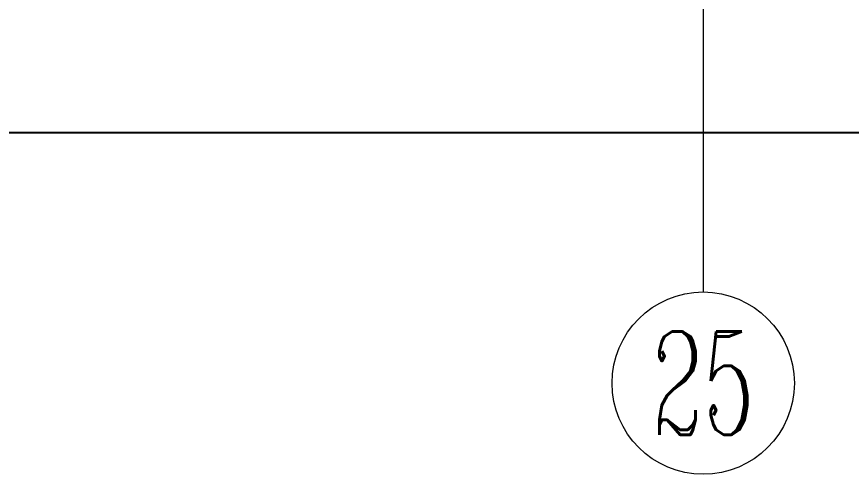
# Model space of a CAD drawing. Extents: x 3753737 to 4713801, y -857380 to 24339.
# Drawn here: x 4072200 to 4075863, y -772643 to -770635 of the extents above; entities that cross this region are included whole.
import ezdxf
from ezdxf.enums import TextEntityAlignment as Align

# ---------------------------------------------------------------- set-up
doc = ezdxf.new("R2010")
doc.units = 0
doc.header["$LTSCALE"] = 1000
doc.header["$MEASUREMENT"] = 0
doc.layers.get('0').update_dxf_attribs({"linetype": 'CONTINUOUS'})
doc.layers.get('Defpoints').update_dxf_attribs({"linetype": 'CONTINUOUS'})
doc.layers.add('!!电气', color=1, linetype='CONTINUOUS')
doc.layers.add('AXIS', color=114, linetype='CONTINUOUS', lineweight=20)
doc.layers.add('AXIS_TEXT', color=7, linetype='CONTINUOUS', lineweight=20)
doc.styles.add('_TCH_AXIS', font='COMPLEX', dxfattribs={"bigfont": 'GBCBIG'})
doc.styles.add('_TCH_DIM_T3', font='SIMPLEX.shx', dxfattribs={"width": 0.705882, "bigfont": 'GBCBIG.shx'})
doc.styles.add('COMPLEX', font='COMPLEX')
doc.dimstyles.new('_TCH_ARCH&&100', dxfattribs={"dimtxt": 297.5, "dimasz": 100, "dimexe": 250, "dimexo": 300, "dimgap": 100, "dimtad": 1, "dimdec": 0, "dimzin": 0, "dimdsep": 46, "dimtxsty": '_TCH_DIM_T3', "dimblk": 'ARCHTICK', "dimcen": 0.09, "dimclrt": 7, "dimazin": 2, "dimtfac": 1, "dimtdec": 0, "dimtix": 1, "dimtmove": 2, "dimatfit": 3, "dimfxl": 1, "dimtolj": 1, "dimtzin": 0, "dimarcsym": 0})

# ---------------------------------------------------------------- blocks, each defined once
blk = doc.blocks.new('_ArchTick')
at = {"color": 0, "linetype": 'ByBlock', "const_width": 0.15}
blk.add_lwpolyline([(-0.5, -0.5), (0.5, 0.5)], dxfattribs=at)
blk = doc.blocks.new('*D458')
at = {"layer": 'AXIS', "color": 0, "lineweight": -2, "transparency": 16777216}
for p, q in [((-100, -944.9), (-100, -2669.9)), ((50100, -944.9), (50100, -2669.9)), ((-100, -2419.9), (50100, -2419.9))]:
    blk.add_line(p, q, dxfattribs=at)
at = {"layer": 'Defpoints', "color": 0, "transparency": 16777216}
for p in [(-100, -644.9), (50100, -644.9), (50100, -2419.9)]:
    blk.add_point(p, dxfattribs=at)
at = {"layer": 'AXIS', "color": 0, "lineweight": -2, "transparency": 16777216, "xscale": 100, "yscale": 100, "zscale": 100, "rotation": 180}
blk.add_blockref('_ArchTick', (-100, -2419.9), dxfattribs=at)
at = {"layer": 'AXIS', "color": 0, "lineweight": -2, "transparency": 16777216, "xscale": 100, "yscale": 100, "zscale": 100}
blk.add_blockref('_ArchTick', (50100, -2419.9), dxfattribs=at)
at = {"layer": 'AXIS', "color": 7, "transparency": 16777216, "insert": (25000, -2171.1), "char_height": 297.5, "attachment_point": 5, "style": '_TCH_DIM_T3'}
blk.add_mtext('\\A1;50200', dxfattribs=at)
blk = doc.blocks.new('_AXISO')
blk.add_circle((0, 0), 0.5)
at = {"layer": 'AXIS_TEXT', "style": 'COMPLEX', "width": 1.041667}
blk.add_attdef('A', text='', height=0.56, dxfattribs=at).set_placement((-0.25, -0.28), (0.25, -0.28), align=Align.FIT)
blk = doc.blocks.new('A$C1C403CBE')
at = {"layer": 'AXIS'}
blk.add_line((34300, -644.8), (34300, -3119.8), dxfattribs=at)
ref = blk.add_blockref('_AXISO', (34300, -3519.8), dxfattribs=dict(at, xscale=800, yscale=800, zscale=800))
ref.add_attrib('A', '25', dxfattribs={"layer": 'AXIS_TEXT', "height": 452.55, "style": '_TCH_AXIS', "width": 0.617647}).set_placement((34073.7, -3746.1), (34526.3, -3746.1), align=Align.FIT)
dim = blk.add_aligned_dim(p1=(-100, -644.9), p2=(50100, -644.9), distance=-1775, text='50200', dimstyle='_TCH_ARCH&&100', dxfattribs=at)
dim.commit()
dim.dimension.update_dxf_attribs({"geometry": '*D458', "text_midpoint": (25000, -2171.1)})

msp = doc.modelspace()

# ---------------------------------------------------------------- block references
at = {"layer": '!!电气'}
msp.add_blockref('A$C1C403CBE', (4040913.4, -768722.9), dxfattribs=at)

doc.saveas('drawing.dxf')
